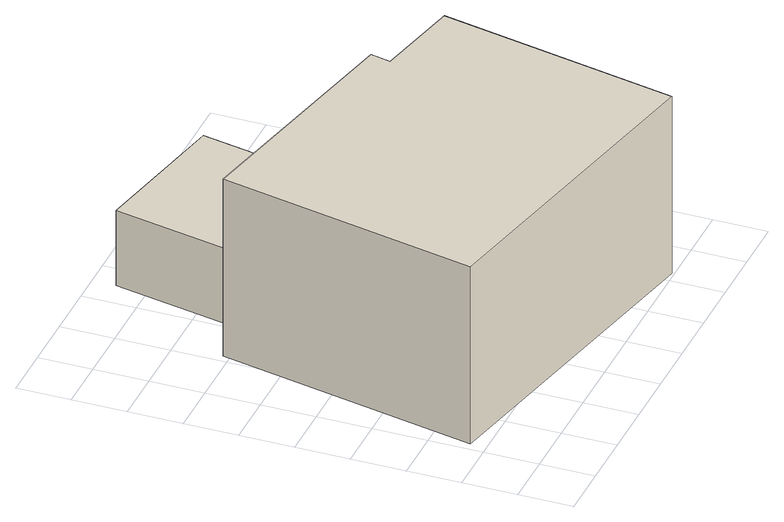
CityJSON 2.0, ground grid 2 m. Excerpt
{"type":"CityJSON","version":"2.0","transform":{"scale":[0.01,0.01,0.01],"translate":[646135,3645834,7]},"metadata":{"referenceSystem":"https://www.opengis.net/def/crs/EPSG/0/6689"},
"CityObjects":{
"building1":{"type":"Building","attributes":{"class":"3001","usage":"411","yearOfConstruction":2017,"measuredHeight":8,"storeysAboveGround":2,"storeysBelowGround":0,"RiverFloodingRiskAttribute.description":"1","RiverFloodingRiskAttribute.rank":"2","RiverFloodingRiskAttribute.depth":2.23,"RiverFloodingRiskAttribute.adminType":"1","RiverFloodingRiskAttribute.scale":"2","RiverFloodingRiskAttribute.duration":17.8,"HighTideRiskAttribute.description":"1","HighTideRiskAttribute.rankOrg":"3","HighTideRiskAttribute.depth":0.64,"BuildingDetailAttribute.totalFloorArea":134,"BuildingDetailAttribute.buildingFootprintArea":83,"BuildingDetailAttribute.buildingStructureType":"601","BuildingDetailAttribute.buildingStructureOrgType":"601","BuildingDetailAttribute.urbanPlanType":"21","BuildingDetailAttribute.majorUsage":"411","BuildingDetailAttribute.orgUsage2":"4111","BuildingDetailAttribute.surveyYear":2022,"BuildingIDAttribute.prefecture":"43","BuildingIDAttribute.city":"43206"},"geometry":[{"type":"Solid","lod":"1","boundaries":[[[[0,1,2,3,4,5]],[[4,6,7,5]],[[3,8,6,4]],[[2,9,8,3]],[[1,10,9,2]],[[0,11,10,1]],[[5,7,11,0]],[[6,8,9,10,11,7]]]]}]},
"building2":{"type":"Building","attributes":{"class":"3003","usage":"461","yearOfConstruction":"0001","measuredHeight":-9999,"storeysAboveGround":9999,"storeysBelowGround":9999,"RiverFloodingRiskAttribute.description":"1","RiverFloodingRiskAttribute.rank":"2","RiverFloodingRiskAttribute.depth":2.25,"RiverFloodingRiskAttribute.adminType":"1","RiverFloodingRiskAttribute.scale":"2","RiverFloodingRiskAttribute.duration":12.2,"HighTideRiskAttribute.description":"1","HighTideRiskAttribute.rankOrg":"3","HighTideRiskAttribute.depth":0.54,"BuildingDetailAttribute.totalFloorArea":-9999,"BuildingDetailAttribute.buildingFootprintArea":-9999,"BuildingDetailAttribute.buildingStructureType":"611","BuildingDetailAttribute.buildingStructureOrgType":"611","BuildingDetailAttribute.urbanPlanType":"21","BuildingDetailAttribute.majorUsage":"461","BuildingDetailAttribute.orgUsage2":"9999","BuildingDetailAttribute.surveyYear":"0001","BuildingIDAttribute.prefecture":"43","BuildingIDAttribute.city":"43206"},"geometry":[{"type":"Solid","lod":"1","boundaries":[[[[12,13,14,15]],[[14,16,17,15]],[[13,18,16,14]],[[12,19,18,13]],[[15,17,19,12]],[[16,18,19,17]]]]}]}
},
"vertices":[
[1106,965,21],[1431,897,21],[1246,8,21],[32,260,21],[233,1225,21],[1123,1040,21],[233,1225,728],[1123,1040,728],[32,260,728],[1246,8,728],[1431,897,728],[1106,965,728],
[929,1120,30],[396,1227,30],[493,1710,30],[1026,1604,30],[493,1710,330],[1026,1604,330],[396,1227,330],[929,1120,330]
]}
